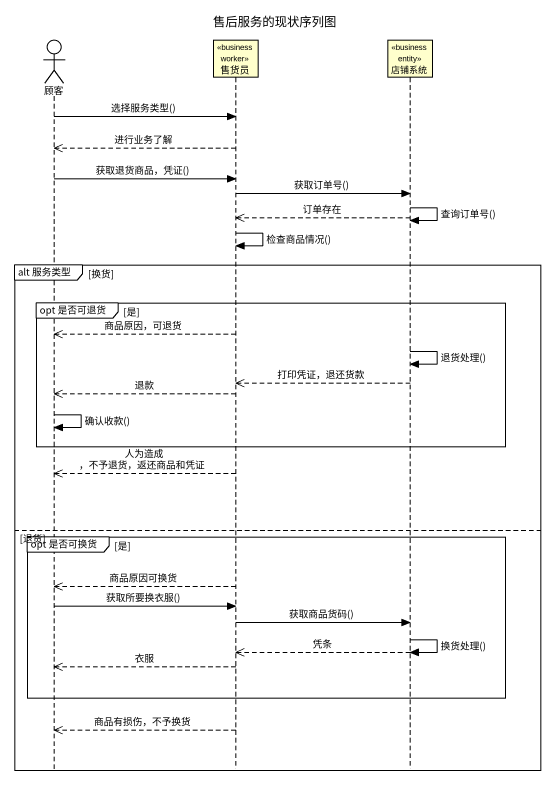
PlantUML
@startuml
title 售后服务的现状序列图
hide footbox
actor 顾客
participant 售货员 <<business worker>>
participant 店铺系统 <<business entity>>

顾客 -> 售货员 : 选择服务类型()
售货员 -->> 顾客 : 进行业务了解
顾客 -> 售货员 : 获取退货商品，凭证()
售货员 -> 店铺系统 : 获取订单号()
店铺系统 -> 店铺系统 : 查询订单号()
店铺系统 -->> 售货员 : 订单存在
售货员 -> 售货员 : 检查商品情况()
group alt 服务类型 [换货]
  group opt 是否可退货 [是]
    售货员 -->> 顾客 : 商品原因，可退货
    店铺系统 -> 店铺系统 : 退货处理()
    店铺系统 -->> 售货员 : 打印凭证，退还货款
    售货员 -->> 顾客 : 退款
    顾客 -> 顾客 : 确认收款()
  end
  售货员 -->> 顾客 : 人为造成 ，不予退货，返还商品和凭证
else 退货
  group opt 是否可换货 [是]
    售货员 -->> 顾客 : 商品原因可换货
    顾客 -> 售货员 : 获取所要换衣服()
    售货员 -> 店铺系统 : 获取商品货码()
    店铺系统 -> 店铺系统 : 换货处理()
    店铺系统 -->> 售货员 : 凭条
    售货员 -->> 顾客 : 衣服
  end
  售货员 -->> 顾客 : 商品有损伤，不予换货
end
@enduml
